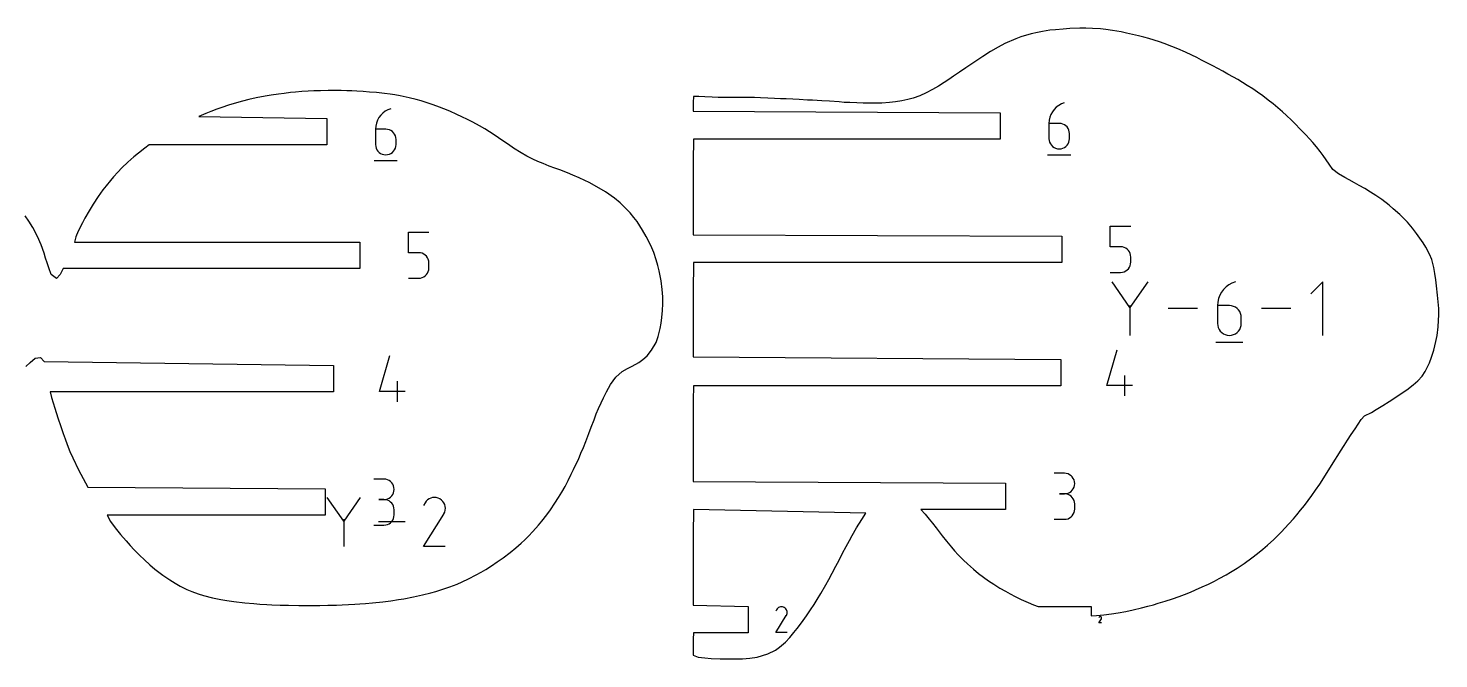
# Model space of a CAD drawing. Extents: x 0 to 600, y 0 to 900.
# Drawn here: x 371.6 to 518.3, y 109.7 to 175.4 of the extents above; entities that cross this region are included whole.
import ezdxf

# ---------------------------------------------------------------- set-up
doc = ezdxf.new("R2010")
doc.units = 0

msp = doc.modelspace()

# ---------------------------------------------------------------- linework, layer by layer
at = {"layer": 'annotation', "color": 1}
for p, q in [((478.80351, 167.32805), (478.551336, 167.137883)), ((479.083711, 167.48231), (478.80351, 167.32805)), ((479.389064, 167.596799), (479.083711, 167.48231)), ((479.389064, 167.596799), (479.389064, 167.596799)), ((408.081312, 166.056727), (407.930481, 165.782031)), ((408.2688, 166.307112), (408.081312, 166.056727)), ((408.490069, 166.52932), (408.2688, 166.307112)), ((408.742243, 166.719486), (408.490069, 166.52932)), ((409.022444, 166.873746), (408.742243, 166.719486)), ((409.327797, 166.988235), (409.022444, 166.873746)), ((409.327797, 166.988235), (409.327797, 166.988235)), ((477.88045, 166.095451), (477.811562, 165.783726)), ((477.991748, 166.390594), (477.88045, 166.095451)), ((478.142579, 166.665291), (477.991748, 166.390594)), ((478.330067, 166.915675), (478.142579, 166.665291)), ((478.551336, 167.137883), (478.330067, 166.915675)), ((407.750295, 165.175163), (407.726693, 164.850721)), ((407.726693, 164.850721), (407.726693, 163.255337)), ((408.79259, 164.850721), (407.726693, 164.850721)), ((407.819183, 165.486888), (407.750295, 165.175163)), ((407.930481, 165.782031), (407.819183, 165.486888)), ((408.984295, 164.833613), (408.79259, 164.850721)), ((409.164682, 164.784273), (408.984295, 164.833613)), ((409.330751, 164.705676), (409.164682, 164.784273)), ((409.479503, 164.600798), (409.330751, 164.705676)), ((409.607937, 164.472614), (409.479503, 164.600798)), ((409.713053, 164.324099), (409.607937, 164.472614)), ((477.811562, 165.783726), (477.78796, 165.459284)), ((477.78796, 165.459284), (477.78796, 163.8639)), ((478.853857, 165.459284), (477.78796, 165.459284)), ((479.045562, 165.442176), (478.853857, 165.459284)), ((479.225949, 165.392836), (479.045562, 165.442176)), ((479.392018, 165.314239), (479.225949, 165.392836)), ((479.54077, 165.209361), (479.392018, 165.314239)), ((479.669204, 165.081177), (479.54077, 165.209361)), ((479.77432, 164.932663), (479.669204, 165.081177)), ((479.853117, 164.766793), (479.77432, 164.932663)), ((479.902595, 164.586545), (479.853117, 164.766793)), ((479.919755, 164.394892), (479.902595, 164.586545)), ((479.919755, 163.8639), (479.919755, 164.394892)), ((479.919755, 164.394892), (479.919755, 164.394892)), ((407.726693, 163.255337), (407.726693, 163.255337)), ((407.726693, 163.255337), (407.743902, 163.063591)), ((407.743902, 163.063591), (407.793505, 162.883094)), ((409.79185, 164.15823), (409.713053, 164.324099)), ((409.841328, 163.977982), (409.79185, 164.15823)), ((409.79185, 162.883094), (409.841328, 163.063591)), ((409.858488, 163.786329), (409.841328, 163.977982)), ((409.841328, 163.063591), (409.858488, 163.255337)), ((409.858488, 163.255337), (409.858488, 163.786329)), ((409.858488, 163.786329), (409.858488, 163.786329)), ((477.78796, 163.8639), (477.78796, 163.8639)), ((477.78796, 163.8639), (477.805169, 163.672155)), ((477.805169, 163.672155), (477.854772, 163.491657)), ((477.854772, 163.491657), (477.93373, 163.325427)), ((477.93373, 163.325427), (478.039006, 163.176485)), ((478.039006, 163.176485), (478.167564, 163.047852)), ((478.167564, 163.047852), (478.316366, 162.942546)), ((478.316366, 162.942546), (478.482373, 162.863589)), ((479.225949, 162.863589), (479.392018, 162.942546)), ((479.392018, 162.942546), (479.54077, 163.047852)), ((479.54077, 163.047852), (479.669204, 163.176485)), ((479.669204, 163.176485), (479.77432, 163.325427)), ((479.77432, 163.325427), (479.853117, 163.491657)), ((479.853117, 163.491657), (479.902595, 163.672155)), ((479.902595, 163.672155), (479.919755, 163.8639)), ((407.593192, 161.588235), (409.993192, 161.588235)), ((407.793505, 162.883094), (407.872463, 162.716864)), ((407.872463, 162.716864), (407.97774, 162.567922)), ((407.97774, 162.567922), (408.106297, 162.439288)), ((408.106297, 162.439288), (408.255099, 162.333983)), ((408.255099, 162.333983), (408.421106, 162.255025)), ((408.421106, 162.255025), (408.601283, 162.205436)), ((408.601283, 162.205436), (408.79259, 162.188235)), ((408.79259, 162.188235), (408.984295, 162.205436)), ((408.79259, 162.188235), (408.79259, 162.188235)), ((408.984295, 162.205436), (409.164682, 162.255025)), ((409.164682, 162.255025), (409.330751, 162.333983)), ((409.330751, 162.333983), (409.479503, 162.439288)), ((409.479503, 162.439288), (409.607937, 162.567922)), ((409.607937, 162.567922), (409.713053, 162.716864)), ((409.713053, 162.716864), (409.79185, 162.883094)), ((477.654459, 162.196799), (480.054459, 162.196799)), ((478.482373, 162.863589), (478.66255, 162.813999)), ((478.66255, 162.813999), (478.853857, 162.796799)), ((478.853857, 162.796799), (479.045562, 162.813999)), ((478.853857, 162.796799), (478.853857, 162.796799)), ((479.045562, 162.813999), (479.225949, 162.863589)), ((411.146055, 151.993578), (411.146055, 154.131092)), ((411.146055, 154.131092), (413.27785, 154.131092)), ((484.1738, 152.602141), (484.1738, 154.739655)), ((484.1738, 154.739655), (486.305594, 154.739655)), ((412.211952, 151.993578), (411.146055, 151.993578)), ((412.403339, 151.97647), (412.211952, 151.993578)), ((412.583558, 151.927129), (412.403339, 151.97647)), ((412.749578, 151.848533), (412.583558, 151.927129)), ((412.898369, 151.743654), (412.749578, 151.848533)), ((413.026902, 151.61547), (412.898369, 151.743654)), ((413.132147, 151.466956), (413.026902, 151.61547)), ((413.211073, 151.301087), (413.132147, 151.466956)), ((413.26065, 151.120838), (413.211073, 151.301087)), ((485.239697, 152.602141), (484.1738, 152.602141)), ((485.431084, 152.585033), (485.239697, 152.602141)), ((485.611303, 152.535693), (485.431084, 152.585033)), ((485.777323, 152.457096), (485.611303, 152.535693)), ((485.926114, 152.352217), (485.777323, 152.457096)), ((486.054647, 152.224033), (485.926114, 152.352217)), ((486.159892, 152.075519), (486.054647, 152.224033)), ((486.238818, 151.90965), (486.159892, 152.075519)), ((486.288395, 151.729401), (486.238818, 151.90965)), ((486.305594, 151.537748), (486.288395, 151.729401)), ((486.305594, 151.006756), (486.305594, 151.537748)), ((486.305594, 151.537748), (486.305594, 151.537748)), ((412.898245, 149.582145), (413.026803, 149.710778)), ((413.026803, 149.710778), (413.13208, 149.85972)), ((413.13208, 149.85972), (413.211038, 150.02595)), ((413.211038, 150.02595), (413.26064, 150.206448)), ((413.26064, 150.206448), (413.27785, 150.398193)), ((413.27785, 150.929185), (413.26065, 151.120838)), ((413.27785, 150.398193), (413.27785, 150.929185)), ((413.27785, 150.929185), (413.27785, 150.929185)), ((484.1738, 149.939655), (485.239697, 149.939655)), ((485.239697, 149.939655), (485.431005, 149.956856)), ((485.239697, 149.939655), (485.239697, 149.939655)), ((485.431005, 149.956856), (485.611181, 150.006445)), ((485.611181, 150.006445), (485.777189, 150.085402)), ((485.777189, 150.085402), (485.92599, 150.190708)), ((485.92599, 150.190708), (486.054548, 150.319342)), ((486.054548, 150.319342), (486.159825, 150.468283)), ((486.159825, 150.468283), (486.238783, 150.634513)), ((486.238783, 150.634513), (486.288385, 150.815011)), ((486.288385, 150.815011), (486.305594, 151.006756)), ((411.146055, 149.331092), (412.211952, 149.331092)), ((412.211952, 149.331092), (412.40326, 149.348293)), ((412.211952, 149.331092), (412.211952, 149.331092)), ((412.40326, 149.348293), (412.583436, 149.397882)), ((412.583436, 149.397882), (412.749444, 149.476839)), ((412.749444, 149.476839), (412.898245, 149.582145)), ((486.218894, 146.269097), (484.355869, 148.963286)), ((488.081568, 148.963286), (486.218894, 146.269097)), ((496.212819, 148.429122), (495.955353, 148.170564)), ((496.506245, 148.650398), (496.212819, 148.429122)), ((496.832284, 148.829893), (496.506245, 148.650398)), ((497.187589, 148.963111), (496.832284, 148.829893)), ((497.187589, 148.963111), (497.187589, 148.963111)), ((506.289756, 148.963111), (505.04809, 147.721094)), ((506.289756, 143.377889), (506.289756, 148.963111)), ((495.352027, 146.853442), (495.324564, 146.475925)), ((495.432184, 147.216161), (495.352027, 146.853442)), ((495.561689, 147.559586), (495.432184, 147.216161)), ((495.737194, 147.879219), (495.561689, 147.559586)), ((495.955353, 148.170564), (495.737194, 147.879219)), ((486.218894, 146.485907), (486.218894, 143.377714)), ((493.230631, 146.1705), (490.176727, 146.1705)), ((495.324564, 146.475925), (495.324564, 144.619555)), ((496.564829, 146.475925), (495.324564, 146.475925)), ((496.787894, 146.456018), (496.564829, 146.475925)), ((496.99779, 146.398607), (496.787894, 146.456018)), ((497.191026, 146.307152), (496.99779, 146.398607)), ((497.364112, 146.185117), (497.191026, 146.307152)), ((497.513556, 146.035964), (497.364112, 146.185117)), ((497.635868, 145.863154), (497.513556, 146.035964)), ((497.727555, 145.670151), (497.635868, 145.863154)), ((497.785128, 145.460416), (497.727555, 145.670151)), ((497.805094, 145.237411), (497.785128, 145.460416)), ((502.953982, 146.1705), (499.900078, 146.1705)), ((495.324564, 144.619555), (495.324564, 144.619555)), ((495.324564, 144.619555), (495.344588, 144.396442)), ((495.344588, 144.396442), (495.402305, 144.186417)), ((495.402305, 144.186417), (495.49418, 143.992994)), ((495.49418, 143.992994), (495.616678, 143.819688)), ((497.513556, 143.819688), (497.635868, 143.992994)), ((497.635868, 143.992994), (497.727555, 144.186417)), ((497.727555, 144.186417), (497.785128, 144.396442)), ((497.785128, 144.396442), (497.805094, 144.619555)), ((497.805094, 144.619555), (497.805094, 145.237411)), ((497.805094, 145.237411), (497.805094, 145.237411)), ((495.169224, 142.679736), (497.961835, 142.679736)), ((495.616678, 143.819688), (495.766267, 143.670011)), ((495.766267, 143.670011), (495.93941, 143.547479)), ((495.93941, 143.547479), (496.132575, 143.455605)), ((496.132575, 143.455605), (496.342226, 143.397903)), ((496.342226, 143.397903), (496.564829, 143.377889)), ((496.564829, 143.377889), (496.787894, 143.397903)), ((496.564829, 143.377889), (496.564829, 143.377889)), ((496.787894, 143.397903), (496.99779, 143.455605)), ((496.99779, 143.455605), (497.191026, 143.547479)), ((497.191026, 143.547479), (497.364112, 143.670011)), ((497.364112, 143.670011), (497.513556, 143.819688)), ((408.13815, 137.54105), (409.202542, 141.273948)), ((483.805542, 138.149613), (484.869934, 141.882511)), ((410.004448, 136.473948), (410.004448, 138.605743)), ((486.470737, 138.149613), (483.805542, 138.149613)), ((485.67184, 137.082511), (485.67184, 139.214306)), ((410.803345, 137.54105), (408.13815, 137.54105)), ((408.598488, 128.411236), (407.532591, 128.411236)), ((408.790192, 128.394029), (408.598488, 128.411236)), ((408.970579, 128.344441), (408.790192, 128.394029)), ((409.136649, 128.265522), (408.970579, 128.344441)), ((409.285401, 128.160321), (409.136649, 128.265522)), ((409.413835, 128.031889), (409.285401, 128.160321)), ((409.51895, 127.883276), (409.413835, 128.031889)), ((409.597748, 127.717531), (409.51895, 127.883276)), ((409.647226, 127.537703), (409.597748, 127.717531)), ((479.404348, 129.019799), (478.33845, 129.019799)), ((479.596052, 129.002592), (479.404348, 129.019799)), ((479.776439, 128.953004), (479.596052, 129.002592)), ((479.942508, 128.874085), (479.776439, 128.953004)), ((480.09126, 128.768884), (479.942508, 128.874085)), ((480.219694, 128.640453), (480.09126, 128.768884)), ((480.32481, 128.491839), (480.219694, 128.640453)), ((480.403607, 128.326094), (480.32481, 128.491839)), ((480.453085, 128.146266), (480.403607, 128.326094)), ((480.403607, 127.583125), (480.453085, 127.763651)), ((480.470245, 127.955406), (480.453085, 128.146266)), ((480.453085, 127.763651), (480.470245, 127.955406)), ((480.470245, 127.955406), (480.470245, 127.955406)), ((404.411754, 124.041541), (402.711188, 126.500792)), ((406.112, 126.500792), (404.411754, 124.041541)), ((408.598488, 126.279441), (408.064787, 126.279441)), ((408.064787, 126.279441), (408.598488, 126.279441)), ((408.598488, 126.279441), (408.790192, 126.296652)), ((408.790192, 126.262234), (408.598488, 126.279441)), ((408.598488, 126.279441), (408.598488, 126.279441)), ((408.790192, 126.296652), (408.970579, 126.346269)), ((408.970579, 126.212646), (408.790192, 126.262234)), ((408.970579, 126.346269), (409.136649, 126.425266)), ((409.136649, 126.425266), (409.285401, 126.530619)), ((409.285401, 126.530619), (409.413835, 126.659303)), ((409.413835, 126.659303), (409.51895, 126.808292)), ((409.51895, 126.808292), (409.597748, 126.974562)), ((409.597748, 126.974562), (409.647226, 127.155087)), ((409.664386, 127.346843), (409.647226, 127.537703)), ((409.647226, 127.155087), (409.664386, 127.346843)), ((409.664386, 127.346843), (409.664386, 127.346843)), ((413.135173, 126.240686), (412.993624, 126.101032)), ((413.295987, 126.351579), (413.135173, 126.240686)), ((413.47176, 126.432593), (413.295987, 126.351579)), ((413.658188, 126.482608), (413.47176, 126.432593)), ((413.850966, 126.500508), (413.658188, 126.482608)), ((414.045788, 126.485172), (413.850966, 126.500508)), ((414.238349, 126.435484), (414.045788, 126.485172)), ((414.424346, 126.350324), (414.238349, 126.435484)), ((414.590699, 126.232197), (414.424346, 126.350324)), ((414.424346, 126.350324), (414.424346, 126.350324)), ((414.729789, 126.090445), (414.590699, 126.232197)), ((479.404348, 126.888004), (478.870646, 126.888004)), ((478.870646, 126.888004), (479.404348, 126.888004)), ((479.404348, 126.888004), (479.596052, 126.905215)), ((479.596052, 126.870797), (479.404348, 126.888004)), ((479.404348, 126.888004), (479.404348, 126.888004)), ((479.596052, 126.905215), (479.776439, 126.954832)), ((479.776439, 126.821209), (479.596052, 126.870797)), ((479.776439, 126.954832), (479.942508, 127.033829)), ((479.942508, 126.74229), (479.776439, 126.821209)), ((479.942508, 127.033829), (480.09126, 127.139183)), ((480.09126, 126.63709), (479.942508, 126.74229)), ((480.09126, 127.139183), (480.219694, 127.267866)), ((480.219694, 126.508658), (480.09126, 126.63709)), ((480.219694, 127.267866), (480.32481, 127.416856)), ((480.32481, 126.360044), (480.219694, 126.508658)), ((480.32481, 127.416856), (480.403607, 127.583125)), ((480.403607, 126.194299), (480.32481, 126.360044)), ((409.136649, 126.133727), (408.970579, 126.212646)), ((409.285401, 126.028526), (409.136649, 126.133727)), ((409.413835, 125.900095), (409.285401, 126.028526)), ((409.51895, 125.751481), (409.413835, 125.900095)), ((409.597748, 125.585736), (409.51895, 125.751481)), ((409.647226, 125.405908), (409.597748, 125.585736)), ((409.664386, 125.215048), (409.647226, 125.405908)), ((409.664386, 124.681347), (409.664386, 125.215048)), ((409.664386, 125.215048), (409.664386, 125.215048)), ((412.723779, 121.402409), (414.815997, 124.770611)), ((412.875644, 125.933735), (412.726977, 125.648549)), ((412.993624, 126.101032), (412.875644, 125.933735)), ((414.840378, 125.929413), (414.729789, 126.090445)), ((414.815997, 124.770611), (414.818498, 124.773706)), ((414.815997, 124.770611), (414.815997, 124.770611)), ((414.818498, 124.773706), (414.820897, 124.776827)), ((414.820897, 124.776827), (414.823208, 124.780001)), ((414.823208, 124.780001), (414.825449, 124.783254)), ((414.825449, 124.783254), (414.827634, 124.786612)), ((414.827634, 124.786612), (414.82978, 124.790101)), ((414.82978, 124.790101), (414.831902, 124.793749)), ((414.831902, 124.793749), (414.834017, 124.797581)), ((414.834017, 124.797581), (414.836139, 124.801623)), ((414.836139, 124.801623), (414.922526, 124.987103)), ((414.836139, 124.801623), (414.836139, 124.801623)), ((414.92123, 125.753445), (414.840378, 125.929413)), ((414.971107, 125.566886), (414.92123, 125.753445)), ((414.922526, 124.987103), (414.972992, 125.17937)), ((414.988773, 125.374079), (414.971107, 125.566886)), ((414.972992, 125.17937), (414.988773, 125.374079)), ((480.219694, 124.60474), (480.32481, 124.753344)), ((480.32481, 124.753344), (480.403607, 124.919102)), ((480.453085, 126.014471), (480.403607, 126.194299)), ((480.403607, 124.919102), (480.453085, 125.098971)), ((480.470245, 125.823612), (480.453085, 126.014471)), ((480.453085, 125.098971), (480.470245, 125.28991)), ((480.470245, 125.28991), (480.470245, 125.823612)), ((480.470245, 125.823612), (480.470245, 125.823612)), ((404.411754, 124.239445), (404.411754, 121.402291)), ((407.532591, 123.616955), (408.598488, 123.616955)), ((410.812056, 123.951541), (408.024458, 123.951541)), ((408.598488, 123.616955), (408.790192, 123.634152)), ((408.598488, 123.616955), (408.598488, 123.616955)), ((408.790192, 123.634152), (408.970579, 123.683715)), ((408.970579, 123.683715), (409.136649, 123.762602)), ((409.136649, 123.762602), (409.285401, 123.86777)), ((409.285401, 123.86777), (409.413835, 123.996177)), ((409.413835, 123.996177), (409.51895, 124.144781)), ((409.51895, 124.144781), (409.597748, 124.310539)), ((409.597748, 124.310539), (409.647226, 124.490408)), ((409.647226, 124.490408), (409.664386, 124.681347)), ((478.33845, 124.225518), (479.404348, 124.225518)), ((479.404348, 124.225518), (479.596052, 124.242715)), ((479.404348, 124.225518), (479.404348, 124.225518)), ((479.596052, 124.242715), (479.776439, 124.292278)), ((479.776439, 124.292278), (479.942508, 124.371165)), ((479.942508, 124.371165), (480.09126, 124.476333)), ((480.09126, 124.476333), (480.219694, 124.60474)), ((414.988004, 121.402409), (412.723779, 121.402409)), ((449.444245, 114.80776), (449.366279, 114.658198)), ((449.506118, 114.895496), (449.444245, 114.80776)), ((449.580352, 114.968736), (449.506118, 114.895496)), ((449.664689, 115.026893), (449.580352, 114.968736)), ((449.756871, 115.069379), (449.664689, 115.026893)), ((449.85464, 115.095609), (449.756871, 115.069379)), ((449.95574, 115.104996), (449.85464, 115.095609)), ((450.057912, 115.096954), (449.95574, 115.104996)), ((450.158898, 115.070895), (450.057912, 115.096954)), ((450.256442, 115.026234), (450.158898, 115.070895)), ((450.343684, 114.964284), (450.256442, 115.026234)), ((450.256442, 115.026234), (450.256442, 115.026234)), ((450.416627, 114.889944), (450.343684, 114.964284)), ((450.474624, 114.805493), (450.416627, 114.889944)), ((450.517026, 114.713209), (450.474624, 114.805493)), ((450.543184, 114.61537), (450.517026, 114.713209)), ((450.552448, 114.514255), (450.543184, 114.61537)), ((450.544172, 114.412143), (450.552448, 114.514255)), ((449.364602, 112.431365), (450.461838, 114.197774)), ((450.461838, 114.197774), (450.46315, 114.199397)), ((450.461838, 114.197774), (450.461838, 114.197774)), ((450.46315, 114.199397), (450.464408, 114.201034)), ((450.464408, 114.201034), (450.46562, 114.202699)), ((450.46562, 114.202699), (450.466795, 114.204405)), ((450.466795, 114.204405), (450.467941, 114.206166)), ((450.467941, 114.206166), (450.469066, 114.207996)), ((450.469066, 114.207996), (450.470179, 114.209909)), ((450.470179, 114.209909), (450.471288, 114.211918)), ((450.471288, 114.211918), (450.472401, 114.214038)), ((450.472401, 114.214038), (450.517706, 114.311311)), ((450.472401, 114.214038), (450.472401, 114.214038)), ((450.517706, 114.311311), (450.544172, 114.412143)), ((482.979836, 113.444073), (483.245886, 113.872378)), ((483.267758, 113.444073), (482.979836, 113.444073)), ((482.999148, 114.020282), (482.980243, 113.984018)), ((483.01415, 114.041556), (482.999148, 114.020282)), ((483.03215, 114.059315), (483.01415, 114.041556)), ((483.052599, 114.073416), (483.03215, 114.059315)), ((483.074951, 114.083718), (483.052599, 114.073416)), ((483.098657, 114.090078), (483.074951, 114.083718)), ((483.123171, 114.092354), (483.098657, 114.090078)), ((483.147945, 114.090404), (483.123171, 114.092354)), ((483.172431, 114.084086), (483.147945, 114.090404)), ((483.196083, 114.073257), (483.172431, 114.084086)), ((483.217236, 114.058235), (483.196083, 114.073257)), ((483.196083, 114.073257), (483.196083, 114.073257)), ((483.234923, 114.04021), (483.217236, 114.058235)), ((483.248986, 114.019733), (483.234923, 114.04021)), ((483.245886, 113.872378), (483.246204, 113.872772)), ((483.245886, 113.872378), (483.245886, 113.872378)), ((483.246204, 113.872772), (483.246509, 113.873168)), ((483.246509, 113.873168), (483.246803, 113.873572)), ((483.246803, 113.873572), (483.247087, 113.873986)), ((483.247087, 113.873986), (483.247365, 113.874413)), ((483.247365, 113.874413), (483.247638, 113.874856)), ((483.247638, 113.874856), (483.247908, 113.87532)), ((483.247908, 113.87532), (483.248177, 113.875808)), ((483.248177, 113.875808), (483.248447, 113.876322)), ((483.248447, 113.876322), (483.259432, 113.899907)), ((483.248447, 113.876322), (483.248447, 113.876322)), ((483.259267, 113.997357), (483.248986, 114.019733)), ((483.26561, 113.973633), (483.259267, 113.997357)), ((483.259432, 113.899907), (483.265849, 113.924356)), ((483.267856, 113.949116), (483.26561, 113.973633)), ((483.265849, 113.924356), (483.267856, 113.949116)), ((450.552045, 112.431365), (449.364602, 112.431365))]:
    msp.add_line(p, q, dxfattribs=at)
at = {"layer": 'boundary', "color": 5}
for p, q in [((475.927329, 174.786245), (474.870601, 174.471628)), ((476.58614, 174.932216), (475.927329, 174.786245)), ((477.1336, 175.03661), (476.58614, 174.932216)), ((477.879318, 175.148323), (477.1336, 175.03661)), ((478.485112, 175.210505), (477.879318, 175.148323)), ((479.269475, 175.285418), (478.485112, 175.210505)), ((479.974737, 175.335348), (479.269475, 175.285418)), ((480.994958, 175.369293), (479.974737, 175.335348)), ((481.641102, 175.37145), (480.994958, 175.369293)), ((482.310258, 175.347965), (481.641102, 175.37145)), ((483.154468, 175.286908), (482.310258, 175.347965)), ((483.703102, 175.224112), (483.154468, 175.286908)), ((484.414418, 175.126623), (483.703102, 175.224112)), ((485.297319, 174.977146), (484.414418, 175.126623)), ((485.867624, 174.862856), (485.297319, 174.977146)), ((486.489875, 174.725972), (485.867624, 174.862856)), ((487.102606, 174.57793), (486.489875, 174.725972)), ((472.501105, 173.403144), (471.70956, 172.942908)), ((473.19705, 173.783437), (472.501105, 173.403144)), ((474.331354, 174.268251), (473.19705, 173.783437)), ((474.870601, 174.471628), (474.331354, 174.268251)), ((487.658494, 174.434317), (487.102606, 174.57793)), ((488.18602, 174.285579), (487.658494, 174.434317)), ((488.735228, 174.118437), (488.18602, 174.285579)), ((489.285134, 173.940238), (488.735228, 174.118437)), ((489.793112, 173.760868), (489.285134, 173.940238)), ((490.572238, 173.469303), (489.793112, 173.760868)), ((491.206262, 173.210328), (490.572238, 173.469303)), ((492.000483, 172.861912), (491.206262, 173.210328)), ((470.37826, 172.089786), (469.766481, 171.668754)), ((470.902719, 172.428809), (470.37826, 172.089786)), ((471.70956, 172.942908), (470.902719, 172.428809)), ((492.638047, 172.562244), (492.000483, 172.861912)), ((493.17319, 172.304451), (492.638047, 172.562244)), ((493.670062, 172.057419), (493.17319, 172.304451)), ((494.229932, 171.770303), (493.670062, 172.057419)), ((494.833155, 171.454239), (494.229932, 171.770303)), ((467.87404, 170.367694), (467.388405, 170.032917)), ((468.480172, 170.779134), (467.87404, 170.367694)), ((469.136167, 171.237733), (468.480172, 170.779134)), ((469.766481, 171.668754), (469.136167, 171.237733)), ((495.352157, 171.181146), (494.833155, 171.454239)), ((495.89691, 170.885882), (495.352157, 171.181146)), ((496.413114, 170.59902), (495.89691, 170.885882)), ((496.993681, 170.274342), (496.413114, 170.59902)), ((497.440651, 170.01231), (496.993681, 170.274342)), ((400.721378, 168.810241), (400.043257, 168.764756)), ((401.308952, 168.839687), (400.721378, 168.810241)), ((401.996011, 168.863562), (401.308952, 168.839687)), ((402.801034, 168.875142), (401.996011, 168.863562)), ((403.515655, 168.876508), (402.801034, 168.875142)), ((404.140211, 168.868681), (403.515655, 168.876508)), ((404.724301, 168.854363), (404.140211, 168.868681)), ((405.252079, 168.835724), (404.724301, 168.854363)), ((405.774875, 168.810585), (405.252079, 168.835724)), ((406.428101, 168.771674), (405.774875, 168.810585)), ((465.682647, 168.972301), (465.004955, 168.625553)), ((466.306729, 169.332557), (465.682647, 168.972301)), ((466.902496, 169.713835), (466.306729, 169.332557)), ((467.388405, 170.032917), (466.902496, 169.713835)), ((497.928615, 169.71667), (497.440651, 170.01231)), ((498.413993, 169.419875), (497.928615, 169.71667)), ((498.98925, 169.044662), (498.413993, 169.419875)), ((499.493802, 168.699219), (498.98925, 169.044662)), ((392.442862, 167.356848), (391.751846, 167.123179)), ((393.262081, 167.597545), (392.442862, 167.356848)), ((393.870436, 167.76479), (393.262081, 167.597545)), ((394.542023, 167.930356), (393.870436, 167.76479)), ((395.310477, 168.103511), (394.542023, 167.930356)), ((396.229622, 168.284181), (395.310477, 168.103511)), ((396.858957, 168.392737), (396.229622, 168.284181)), ((397.632653, 168.510659), (396.858957, 168.392737)), ((398.228525, 168.587045), (397.632653, 168.510659)), ((398.871001, 168.659659), (398.228525, 168.587045)), ((399.401169, 168.713318), (398.871001, 168.659659)), ((400.043257, 168.764756), (399.401169, 168.713318)), ((407.085965, 168.725161), (406.428101, 168.771674)), ((407.821761, 168.657894), (407.085965, 168.725161)), ((408.662466, 168.567026), (407.821761, 168.657894)), ((409.233999, 168.492622), (408.662466, 168.567026)), ((409.751107, 168.414889), (409.233999, 168.492622)), ((410.30037, 168.319589), (409.751107, 168.414889)), ((411.227393, 168.123948), (410.30037, 168.319589)), ((411.948666, 167.946042), (411.227393, 168.123948)), ((412.489639, 167.795586), (411.948666, 167.946042)), ((412.993975, 167.645409), (412.489639, 167.795586)), ((413.714518, 167.403303), (412.993975, 167.645409)), ((414.366097, 167.163562), (413.714518, 167.403303)), ((440.824608, 168.253331), (440.784693, 167.648576)), ((440.784693, 167.648576), (440.784695, 166.719798)), ((441.366633, 168.255191), (440.824608, 168.253331)), ((441.97418, 168.225269), (441.366633, 168.255191)), ((442.752662, 168.190527), (441.97418, 168.225269)), ((443.386086, 168.158796), (442.752662, 168.190527)), ((444.777789, 168.151946), (443.386086, 168.158796)), ((445.803093, 168.145558), (444.777789, 168.151946)), ((446.484479, 168.142478), (445.803093, 168.145558)), ((447.170096, 168.135839), (446.484479, 168.142478)), ((447.79377, 168.117058), (447.170096, 168.135839)), ((448.553107, 168.082461), (447.79377, 168.117058)), ((449.219589, 168.054279), (448.553107, 168.082461)), ((449.843511, 168.026985), (449.219589, 168.054279)), ((450.4322, 168.004492), (449.843511, 168.026985)), ((451.141399, 167.970743), (450.4322, 168.004492)), ((451.796672, 167.930935), (451.141399, 167.970743)), ((452.67702, 167.890181), (451.796672, 167.930935)), ((453.184786, 167.863668), (452.67702, 167.890181)), ((454.145887, 167.807222), (453.184786, 167.863668)), ((454.969507, 167.757837), (454.145887, 167.807222)), ((455.94883, 167.690683), (454.969507, 167.757837)), ((456.471261, 167.644279), (455.94883, 167.690683)), ((457.088321, 167.615422), (456.471261, 167.644279)), ((457.810378, 167.597267), (457.088321, 167.615422)), ((458.458558, 167.558513), (457.810378, 167.597267)), ((459.058421, 167.554858), (458.458558, 167.558513)), ((459.627972, 167.557998), (459.058421, 167.554858)), ((460.407939, 167.570918), (459.627972, 167.557998)), ((461.211285, 167.625274), (460.407939, 167.570918)), ((461.810147, 167.692694), (461.211285, 167.625274)), ((462.494227, 167.804078), (461.810147, 167.692694)), ((463.100752, 167.935862), (462.494227, 167.804078)), ((463.663773, 168.094823), (463.100752, 167.935862)), ((464.366544, 168.339288), (463.663773, 168.094823)), ((465.004955, 168.625553), (464.366544, 168.339288)), ((500.026708, 168.321594), (499.493802, 168.699219)), ((500.608661, 167.884772), (500.026708, 168.321594)), ((501.103132, 167.490813), (500.608661, 167.884772)), ((501.600602, 167.07298), (501.103132, 167.490813)), ((390.083617, 166.486775), (389.356089, 166.171617)), ((389.356089, 166.171617), (402.666192, 165.961235)), ((390.606033, 166.694763), (390.083617, 166.486775)), ((391.216397, 166.928378), (390.606033, 166.694763)), ((391.751846, 167.123179), (391.216397, 166.928378)), ((402.666192, 165.961235), (402.666192, 163.215235)), ((414.841713, 166.97532), (414.366097, 167.163562)), ((415.459578, 166.716532), (414.841713, 166.97532)), ((416.196937, 166.392739), (415.459578, 166.716532)), ((416.705818, 166.154144), (416.196937, 166.392739)), ((417.306082, 165.860178), (416.705818, 166.154144)), ((417.837347, 165.586535), (417.306082, 165.860178)), ((440.784695, 166.719798), (472.727459, 166.569799)), ((472.727459, 166.569799), (472.727459, 163.823799)), ((502.082257, 166.657642), (501.600602, 167.07298)), ((502.515991, 166.261741), (502.082257, 166.657642)), ((503.017582, 165.783899), (502.515991, 166.261741)), ((418.537909, 165.203124), (417.837347, 165.586535)), ((419.097182, 164.877532), (418.537909, 165.203124)), ((419.595617, 164.56996), (419.097182, 164.877532)), ((420.184132, 164.191189), (419.595617, 164.56996)), ((503.391908, 165.420397), (503.017582, 165.783899)), ((503.943073, 164.870607), (503.391908, 165.420397)), ((504.515115, 164.279097), (503.943073, 164.870607)), ((384.170545, 163.215235), (383.706787, 162.876941)), ((402.666192, 163.215235), (384.170545, 163.215235)), ((420.86428, 163.727099), (420.184132, 164.191189)), ((421.549994, 163.245707), (420.86428, 163.727099)), ((422.087053, 162.883981), (421.549994, 163.245707)), ((440.795002, 163.823798), (440.784702, 161.482919)), ((472.727459, 163.823799), (440.795002, 163.823798)), ((504.893537, 163.857725), (504.515115, 164.279097)), ((505.259498, 163.449885), (504.893537, 163.857725)), ((505.625367, 163.025859), (505.259498, 163.449885)), ((506.005413, 162.522713), (505.625367, 163.025859)), ((382.571088, 161.961796), (381.952011, 161.41743)), ((383.051653, 162.363343), (382.571088, 161.961796)), ((383.706787, 162.876941), (383.051653, 162.363343)), ((422.887431, 162.382311), (422.087053, 162.883981)), ((423.474001, 162.060473), (422.887431, 162.382311)), ((424.090871, 161.747781), (423.474001, 162.060473)), ((424.606292, 161.501284), (424.090871, 161.747781)), ((425.154155, 161.265455), (424.606292, 161.501284)), ((440.784702, 161.482919), (440.784702, 159.535714)), ((506.315666, 162.117077), (506.005413, 162.522713)), ((506.640959, 161.665596), (506.315666, 162.117077)), ((506.939627, 161.220731), (506.640959, 161.665596)), ((380.901271, 160.391978), (380.472172, 159.905854)), ((381.340858, 160.842268), (380.901271, 160.391978)), ((381.952011, 161.41743), (381.340858, 160.842268)), ((425.804607, 161.012562), (425.154155, 161.265455)), ((426.387783, 160.80227), (425.804607, 161.012562)), ((426.910728, 160.61844), (426.387783, 160.80227)), ((427.712212, 160.310046), (426.910728, 160.61844)), ((428.254953, 160.082063), (427.712212, 160.310046)), ((428.896366, 159.801902), (428.254953, 160.082063)), ((507.314425, 160.661081), (506.939627, 161.220731)), ((507.903024, 160.217909), (507.314425, 160.661081)), ((508.559794, 159.826366), (507.903024, 160.217909)), ((379.352664, 158.530048), (378.863047, 157.859857)), ((379.686056, 158.956751), (379.352664, 158.530048)), ((380.143721, 159.513294), (379.686056, 158.956751)), ((380.472172, 159.905854), (380.143721, 159.513294)), ((429.496759, 159.523401), (428.896366, 159.801902)), ((429.959981, 159.295064), (429.496759, 159.523401)), ((430.74277, 158.859999), (429.959981, 159.295064)), ((431.661189, 158.313283), (430.74277, 158.859999)), ((440.784702, 159.535714), (440.784702, 158.900286)), ((440.784702, 158.900286), (440.784702, 156.024213)), ((509.017302, 159.583309), (508.559794, 159.826366)), ((509.578616, 159.273563), (509.017302, 159.583309)), ((510.078065, 158.990076), (509.578616, 159.273563)), ((510.6505, 158.664967), (510.078065, 158.990076)), ((511.231219, 158.309909), (510.6505, 158.664967)), ((378.355066, 157.034988), (377.927427, 156.335012)), ((378.863047, 157.859857), (378.355066, 157.034988)), ((432.592419, 157.659711), (431.661189, 158.313283)), ((433.189326, 157.177558), (432.592419, 157.659711)), ((433.816958, 156.574033), (433.189326, 157.177558)), ((511.81298, 157.944251), (511.231219, 158.309909)), ((512.41131, 157.51848), (511.81298, 157.944251)), ((513.17847, 156.92797), (512.41131, 157.51848)), ((371.642511, 155.276462), (371.264079, 155.831787)), ((377.485589, 155.594971), (377.22592, 155.105798)), ((377.927427, 156.335012), (377.485589, 155.594971)), ((434.221167, 156.128933), (433.816958, 156.574033)), ((434.59517, 155.652745), (434.221167, 156.128933)), ((434.930505, 155.224736), (434.59517, 155.652745)), ((440.784702, 156.024213), (440.784702, 153.862655)), ((513.609848, 156.575199), (513.17847, 156.92797)), ((514.312719, 155.952097), (513.609848, 156.575199)), ((514.673925, 155.592926), (514.312719, 155.952097)), ((515.080467, 155.163819), (514.673925, 155.592926)), ((372.077461, 154.599306), (371.642511, 155.276462)), ((372.571714, 153.688639), (372.077461, 154.599306)), ((376.783069, 154.21717), (376.54157, 153.659293)), ((377.22592, 155.105798), (376.783069, 154.21717)), ((435.510698, 154.342855), (434.930505, 155.224736)), ((435.882562, 153.691983), (435.510698, 154.342855)), ((515.612845, 154.557439), (515.080467, 155.163819)), ((516.044368, 153.998603), (515.612845, 154.557439)), ((372.928912, 152.800214), (372.571714, 153.688639)), ((373.235026, 151.929136), (372.928912, 152.800214)), ((376.54157, 153.659293), (376.393189, 153.104092)), ((376.393189, 153.104092), (406.085554, 153.104092)), ((406.085554, 153.104092), (406.085554, 150.358092)), ((436.195427, 153.073922), (435.882562, 153.691983)), ((436.455446, 152.506696), (436.195427, 153.073922)), ((440.784702, 153.862655), (479.113299, 153.712655)), ((479.113299, 153.712655), (479.113299, 150.966655)), ((516.721823, 153.001377), (516.044368, 153.998603)), ((516.997875, 152.566293), (516.721823, 153.001377)), ((373.398358, 151.430108), (373.235026, 151.929136)), ((373.565933, 150.949063), (373.398358, 151.430108)), ((436.665572, 151.99467), (436.455446, 152.506696)), ((436.926409, 151.256435), (436.665572, 151.99467)), ((437.095127, 150.661868), (436.926409, 151.256435)), ((517.38724, 151.854095), (516.997875, 152.566293)), ((517.609975, 151.285678), (517.38724, 151.854095)), ((517.832453, 150.436242), (517.609975, 151.285678)), ((373.721595, 150.431925), (373.565933, 150.949063)), ((373.991573, 149.737039), (373.721595, 150.431925)), ((374.544652, 149.296561), (373.991573, 149.737039)), ((374.903253, 149.720633), (374.544652, 149.296561)), ((375.241687, 150.358092), (374.903253, 149.720633)), ((406.085554, 150.358092), (375.241687, 150.358092)), ((437.246093, 150.103452), (437.095127, 150.661868)), ((437.454712, 149.053591), (437.246093, 150.103452)), ((440.795002, 150.966655), (440.784702, 147.944264)), ((479.113299, 150.966655), (440.795002, 150.966655)), ((517.939549, 149.831329), (517.832453, 150.436242)), ((518.046004, 149.168611), (517.939549, 149.831329)), ((437.563039, 148.147746), (437.454712, 149.053591)), ((518.117512, 148.532618), (518.046004, 149.168611)), ((518.228637, 147.569914), (518.117512, 148.532618)), ((437.607044, 147.392671), (437.563039, 148.147746)), ((437.608328, 146.66957), (437.607044, 147.392671)), ((440.784702, 147.944264), (440.784702, 146.916182)), ((440.784702, 146.916182), (440.784702, 141.869843)), ((518.289473, 146.858366), (518.228637, 147.569914)), ((518.340212, 146.162828), (518.289473, 146.858366)), ((437.519762, 145.228344), (437.578287, 145.972521)), ((437.578287, 145.972521), (437.608328, 146.66957)), ((518.314263, 144.926446), (518.348979, 145.531872)), ((518.348979, 145.531872), (518.340212, 146.162828)), ((437.148507, 143.267567), (437.35552, 144.081381)), ((437.35552, 144.081381), (437.451129, 144.655247)), ((437.451129, 144.655247), (437.519762, 145.228344)), ((518.165245, 143.358505), (518.26831, 144.27691)), ((518.26831, 144.27691), (518.314263, 144.926446)), ((436.45512, 141.852052), (436.909359, 142.643551)), ((436.909359, 142.643551), (437.148507, 143.267567)), ((517.826715, 141.84355), (518.031461, 142.737978)), ((518.031461, 142.737978), (518.165245, 143.358505)), ((371.807746, 140.554813), (372.30149, 141.005612)), ((372.30149, 141.005612), (372.852057, 141.088645)), ((372.852057, 141.088645), (373.242894, 140.650449)), ((435.552318, 140.853612), (435.98231, 141.24644)), ((435.98231, 141.24644), (436.45512, 141.852052)), ((440.784702, 141.869843), (440.784702, 141.139994)), ((440.784702, 141.139994), (479.011741, 140.855511)), ((517.366318, 140.512677), (517.582477, 141.09736)), ((517.582477, 141.09736), (517.826715, 141.84355)), ((371.334362, 140.14084), (371.807746, 140.554813)), ((373.242894, 140.650449), (403.344349, 140.246948)), ((403.344349, 140.246948), (403.344349, 137.500948)), ((432.723324, 139.038681), (433.400083, 139.609156)), ((433.400083, 139.609156), (433.952023, 139.923946)), ((433.952023, 139.923946), (434.42644, 140.167038)), ((434.42644, 140.167038), (435.131561, 140.542221)), ((435.131561, 140.542221), (435.552318, 140.853612)), ((479.011741, 140.855511), (479.011741, 138.109511)), ((516.607366, 139.137433), (516.937991, 139.604203)), ((516.937991, 139.604203), (517.366318, 140.512677)), ((431.757746, 137.514541), (432.164631, 138.267915)), ((432.164631, 138.267915), (432.723324, 139.038681)), ((440.795002, 138.109511), (440.784702, 136.60403)), ((479.011741, 138.109511), (440.795002, 138.109511)), ((515.033092, 137.717372), (515.70005, 138.232316)), ((515.70005, 138.232316), (516.16089, 138.646812)), ((516.16089, 138.646812), (516.607366, 139.137433)), ((403.344349, 137.500948), (373.885472, 137.500948)), ((373.885472, 137.500948), (374.001994, 136.900967)), ((374.001994, 136.900967), (374.371097, 135.791213)), ((431.207275, 136.351722), (431.45851, 136.888344)), ((431.45851, 136.888344), (431.757746, 137.514541)), ((440.784702, 136.60403), (440.784702, 134.026428)), ((512.514078, 136.066447), (513.189521, 136.498555)), ((513.189521, 136.498555), (513.891666, 136.939669)), ((513.891666, 136.939669), (514.342924, 137.242801)), ((514.342924, 137.242801), (515.033092, 137.717372)), ((374.371097, 135.791213), (374.682745, 134.798728)), ((430.457012, 134.577532), (430.696381, 135.197464)), ((430.696381, 135.197464), (430.939669, 135.77148)), ((430.939669, 135.77148), (431.207275, 136.351722)), ((510.626029, 134.986044), (511.337683, 135.364435)), ((511.337683, 135.364435), (511.850961, 135.653374)), ((511.850961, 135.653374), (512.514078, 136.066447)), ((374.682745, 134.798728), (374.9677, 133.888962)), ((374.9677, 133.888962), (375.21697, 133.158793)), ((429.912639, 133.179668), (430.173252, 133.838406)), ((430.173252, 133.838406), (430.457012, 134.577532)), ((440.784702, 134.026428), (440.784702, 131.936498)), ((509.244871, 133.051951), (509.647453, 133.652035)), ((509.647453, 133.652035), (509.945282, 134.128752)), ((509.945282, 134.128752), (510.256601, 134.637108)), ((510.256601, 134.637108), (510.626029, 134.986044)), ((375.21697, 133.158793), (375.426188, 132.58995)), ((375.426188, 132.58995), (375.640209, 132.003272)), ((429.347238, 131.704288), (429.590337, 132.33049)), ((429.590337, 132.33049), (429.912639, 133.179668)), ((508.495401, 131.921138), (508.859366, 132.476239)), ((508.859366, 132.476239), (509.244871, 133.051951)), ((375.640209, 132.003272), (375.937183, 131.293489)), ((375.937183, 131.293489), (376.232546, 130.637943)), ((376.232546, 130.637943), (376.83947, 129.382763)), ((428.826009, 130.466697), (429.096899, 131.101661)), ((429.096899, 131.101661), (429.347238, 131.704288)), ((440.784702, 131.936498), (440.784702, 128.981035)), ((507.533758, 130.391932), (507.831972, 130.870761)), ((507.831972, 130.870761), (508.121636, 131.331872)), ((508.121636, 131.331872), (508.495401, 131.921138)), ((376.83947, 129.382763), (377.305447, 128.478696)), ((428.097052, 128.91335), (428.338823, 129.407319)), ((428.338823, 129.407319), (428.613487, 129.9895)), ((428.613487, 129.9895), (428.826009, 130.466697)), ((506.668494, 129.000869), (507.083037, 129.665381)), ((507.083037, 129.665381), (507.533758, 130.391932)), ((377.305447, 128.478696), (377.798566, 127.59072)), ((427.439911, 127.659991), (427.759494, 128.252681)), ((427.759494, 128.252681), (428.097052, 128.91335)), ((440.784702, 128.981035), (440.784702, 128.148367)), ((440.784702, 128.148367), (473.27795, 127.998368)), ((473.27795, 127.998368), (473.27795, 125.252368)), ((505.527138, 127.257487), (505.962024, 127.901554)), ((505.962024, 127.901554), (506.372354, 128.529273)), ((506.372354, 128.529273), (506.668494, 129.000869)), ((377.798566, 127.59072), (402.47209, 127.389804)), ((402.47209, 127.389804), (402.47209, 124.643804)), ((426.395285, 125.90383), (426.758268, 126.481798)), ((426.758268, 126.481798), (427.091959, 127.048582)), ((427.091959, 127.048582), (427.439911, 127.659991)), ((504.755909, 126.191173), (505.128363, 126.694885)), ((505.128363, 126.694885), (505.527138, 127.257487)), ((425.565378, 124.706338), (425.935269, 125.22695)), ((425.935269, 125.22695), (426.395285, 125.90383)), ((440.795002, 125.252368), (440.784702, 122.652088)), ((458.737634, 124.857996), (440.795002, 125.252368)), ((458.31213, 124.221859), (458.737634, 124.857996)), ((464.475235, 125.252368), (464.908013, 124.76053)), ((473.27795, 125.252368), (464.475235, 125.252368)), ((464.908013, 124.76053), (465.334762, 124.234464)), ((503.582709, 124.705466), (503.965097, 125.176141)), ((503.965097, 125.176141), (504.363007, 125.675057)), ((504.363007, 125.675057), (504.755909, 126.191173)), ((402.47209, 124.643804), (379.795919, 124.643804)), ((379.795919, 124.643804), (380.141646, 124.009585)), ((380.141646, 124.009585), (380.647435, 123.346361)), ((380.647435, 123.346361), (381.195389, 122.661212)), ((424.094674, 122.954808), (424.689029, 123.610259)), ((424.689029, 123.610259), (425.043114, 124.030877)), ((425.043114, 124.030877), (425.565378, 124.706338)), ((457.310982, 122.548117), (457.763141, 123.339218)), ((457.763141, 123.339218), (458.31213, 124.221859)), ((465.334762, 124.234464), (465.660709, 123.832269)), ((465.660709, 123.832269), (466.056284, 123.324881)), ((466.056284, 123.324881), (466.6865, 122.516009)), ((501.97674, 122.91941), (502.332735, 123.292182)), ((502.332735, 123.292182), (502.744026, 123.741058)), ((502.744026, 123.741058), (503.225482, 124.287123)), ((503.225482, 124.287123), (503.582709, 124.705466)), ((381.195389, 122.661212), (381.77616, 121.97419)), ((381.77616, 121.97419), (382.202993, 121.493742)), ((422.865733, 121.744992), (423.249084, 122.104967)), ((423.249084, 122.104967), (423.643931, 122.484188)), ((423.643931, 122.484188), (424.094674, 122.954808)), ((440.784702, 122.652088), (440.784702, 120.873705)), ((456.675632, 121.377672), (457.022494, 122.025765)), ((457.022494, 122.025765), (457.310982, 122.548117)), ((466.6865, 122.516009), (467.124849, 121.957142)), ((467.124849, 121.957142), (467.643244, 121.333931)), ((500.536857, 121.539239), (501.171796, 122.125585)), ((501.171796, 122.125585), (501.595679, 122.533934)), ((501.595679, 122.533934), (501.97674, 122.91941)), ((382.202993, 121.493742), (382.61353, 121.052336)), ((382.61353, 121.052336), (383.162671, 120.491428)), ((383.162671, 120.491428), (383.682025, 119.990712)), ((420.994503, 120.217654), (421.730323, 120.784738)), ((421.730323, 120.784738), (422.315835, 121.262699)), ((422.315835, 121.262699), (422.865733, 121.744992)), ((440.784702, 120.873705), (440.784702, 118.835788)), ((455.947237, 119.976391), (456.314628, 120.688262)), ((456.314628, 120.688262), (456.675632, 121.377672)), ((467.643244, 121.333931), (467.97496, 120.943466)), ((467.97496, 120.943466), (468.354836, 120.537966)), ((468.354836, 120.537966), (468.899485, 119.965243)), ((498.895529, 120.200739), (499.504291, 120.667869)), ((499.504291, 120.667869), (500.057498, 121.124029)), ((500.057498, 121.124029), (500.536857, 121.539239)), ((383.682025, 119.990712), (384.255172, 119.475626)), ((384.255172, 119.475626), (384.777866, 119.035181)), ((384.777866, 119.035181), (385.598128, 118.405507)), ((418.712116, 118.713492), (419.206476, 119.008977)), ((419.206476, 119.008977), (419.783306, 119.371821)), ((419.783306, 119.371821), (420.393807, 119.785836)), ((420.393807, 119.785836), (420.994503, 120.217654)), ((455.237797, 118.631231), (455.612292, 119.33536)), ((455.612292, 119.33536), (455.947237, 119.976391)), ((468.899485, 119.965243), (469.30952, 119.573106)), ((469.30952, 119.573106), (469.923858, 119.027544)), ((469.923858, 119.027544), (470.471339, 118.578047)), ((496.685371, 118.718167), (497.356723, 119.131956)), ((497.356723, 119.131956), (498.095886, 119.622738)), ((498.095886, 119.622738), (498.895529, 120.200739)), ((385.598128, 118.405507), (386.311459, 117.913714)), ((386.311459, 117.913714), (386.864741, 117.570767)), ((386.864741, 117.570767), (387.415546, 117.260215)), ((415.450205, 117.197927), (416.209229, 117.488463)), ((416.209229, 117.488463), (416.723581, 117.700674)), ((416.723581, 117.700674), (417.409079, 118.026752)), ((417.409079, 118.026752), (418.197447, 118.429766)), ((418.197447, 118.429766), (418.712116, 118.713492)), ((440.784702, 118.835788), (440.784702, 117.031676)), ((454.573699, 117.405872), (454.880569, 117.963614)), ((454.880569, 117.963614), (455.237797, 118.631231)), ((470.471339, 118.578047), (470.989834, 118.187297)), ((470.989834, 118.187297), (471.492356, 117.827638)), ((471.492356, 117.827638), (472.051402, 117.456638)), ((472.051402, 117.456638), (472.68094, 117.06652)), ((493.743745, 117.18752), (494.386371, 117.489305)), ((494.386371, 117.489305), (495.018588, 117.80039)), ((495.018588, 117.80039), (495.515559, 118.057146)), ((495.515559, 118.057146), (496.228437, 118.449007)), ((496.228437, 118.449007), (496.685371, 118.718167)), ((387.415546, 117.260215), (388.101296, 116.908881)), ((388.101296, 116.908881), (388.603796, 116.693057)), ((388.603796, 116.693057), (389.259408, 116.469581)), ((389.259408, 116.469581), (389.816967, 116.302903)), ((389.816967, 116.302903), (390.780659, 116.062468)), ((390.780659, 116.062468), (391.619045, 115.889366)), ((410.115205, 115.864142), (410.670211, 115.957514)), ((410.670211, 115.957514), (411.675242, 116.148604)), ((411.675242, 116.148604), (412.624124, 116.357587)), ((412.624124, 116.357587), (413.469823, 116.56711)), ((413.469823, 116.56711), (414.001684, 116.718523)), ((414.001684, 116.718523), (414.74064, 116.949311)), ((414.74064, 116.949311), (415.450205, 117.197927)), ((440.784702, 117.031676), (440.784702, 115.291224)), ((453.679666, 115.874511), (454.052103, 116.495724)), ((454.052103, 116.495724), (454.573699, 117.405872)), ((472.68094, 117.06652), (473.262997, 116.729379)), ((473.262997, 116.729379), (473.752238, 116.457685)), ((473.752238, 116.457685), (474.288171, 116.184483)), ((474.288171, 116.184483), (474.900708, 115.886023)), ((489.896633, 115.705743), (490.654889, 115.957595)), ((490.654889, 115.957595), (491.341512, 116.202345)), ((491.341512, 116.202345), (491.879146, 116.403232)), ((491.879146, 116.403232), (492.501551, 116.650606)), ((492.501551, 116.650606), (493.027383, 116.869615)), ((493.027383, 116.869615), (493.743745, 117.18752)), ((391.619045, 115.889366), (392.247491, 115.776797)), ((392.247491, 115.776797), (392.983968, 115.668952)), ((392.983968, 115.668952), (394.124677, 115.534567)), ((394.124677, 115.534567), (395.070775, 115.445257)), ((395.070775, 115.445257), (395.671592, 115.403953)), ((395.671592, 115.403953), (396.417334, 115.363691)), ((396.417334, 115.363691), (396.932594, 115.336478)), ((396.932594, 115.336478), (397.820053, 115.302383)), ((397.820053, 115.302383), (398.663125, 115.277844)), ((398.663125, 115.277844), (399.737173, 115.261623)), ((399.737173, 115.261623), (400.635983, 115.257562)), ((400.635983, 115.257562), (401.203681, 115.256209)), ((401.203681, 115.256209), (401.917438, 115.263403)), ((401.917438, 115.263403), (402.768448, 115.276971)), ((402.768448, 115.276971), (403.662663, 115.301377)), ((403.662663, 115.301377), (404.242279, 115.32137)), ((404.242279, 115.32137), (404.921703, 115.351937)), ((404.921703, 115.351937), (405.559849, 115.389099)), ((405.559849, 115.389099), (406.100366, 115.42359)), ((406.100366, 115.42359), (406.680308, 115.471955)), ((406.680308, 115.471955), (407.422676, 115.534919)), ((407.422676, 115.534919), (408.470219, 115.643934)), ((408.470219, 115.643934), (409.311241, 115.749023)), ((409.311241, 115.749023), (410.115205, 115.864142)), ((440.784702, 115.291224), (446.489565, 115.141224)), ((446.489565, 115.141224), (446.489565, 112.395224)), ((452.551889, 114.171722), (452.993019, 114.81464)), ((452.993019, 114.81464), (453.348594, 115.351432)), ((453.348594, 115.351432), (453.679666, 115.874511)), ((474.900708, 115.886023), (475.643278, 115.552509)), ((475.643278, 115.552509), (476.196685, 115.324475)), ((476.196685, 115.324475), (476.680061, 115.141224)), ((476.680061, 115.141224), (482.186514, 115.141224)), ((482.186514, 115.141224), (482.186514, 114.189037)), ((484.303546, 114.380613), (485.007857, 114.491312)), ((485.007857, 114.491312), (485.792557, 114.636478)), ((485.792557, 114.636478), (486.545637, 114.796119)), ((486.545637, 114.796119), (487.43393, 115.004349)), ((487.43393, 115.004349), (488.090545, 115.173925)), ((488.090545, 115.173925), (488.67552, 115.336198)), ((488.67552, 115.336198), (489.16957, 115.479352)), ((489.16957, 115.479352), (489.896633, 115.705743)), ((451.582808, 112.850466), (452.041313, 113.458407)), ((452.041313, 113.458407), (452.551889, 114.171722)), ((482.186514, 114.189037), (482.737087, 114.213863)), ((482.737087, 114.213863), (483.505078, 114.2801)), ((483.505078, 114.2801), (484.303546, 114.380613)), ((440.795002, 112.395224), (440.784702, 111.735235)), ((440.784702, 111.735235), (440.785831, 110.724443)), ((446.489565, 112.395224), (440.795002, 112.395224)), ((450.390633, 111.446304), (450.827875, 111.92351)), ((450.827875, 111.92351), (451.263562, 112.435175)), ((451.263562, 112.435175), (451.582808, 112.850466)), ((440.785831, 110.724443), (440.785003, 110.079018)), ((440.785003, 110.079018), (441.289709, 109.866974)), ((447.426957, 109.864235), (448.525536, 110.201451)), ((448.525536, 110.201451), (449.345147, 110.613514)), ((449.345147, 110.613514), (449.772632, 110.912652)), ((449.772632, 110.912652), (450.390633, 111.446304)), ((441.289709, 109.866974), (441.99812, 109.80204)), ((441.99812, 109.80204), (442.631814, 109.741275)), ((442.631814, 109.741275), (443.576561, 109.69876)), ((443.576561, 109.69876), (445.900572, 109.70406)), ((445.900572, 109.70406), (446.65413, 109.755494)), ((446.65413, 109.755494), (447.426957, 109.864235))]:
    msp.add_line(p, q, dxfattribs=at)

doc.saveas('drawing.dxf')
